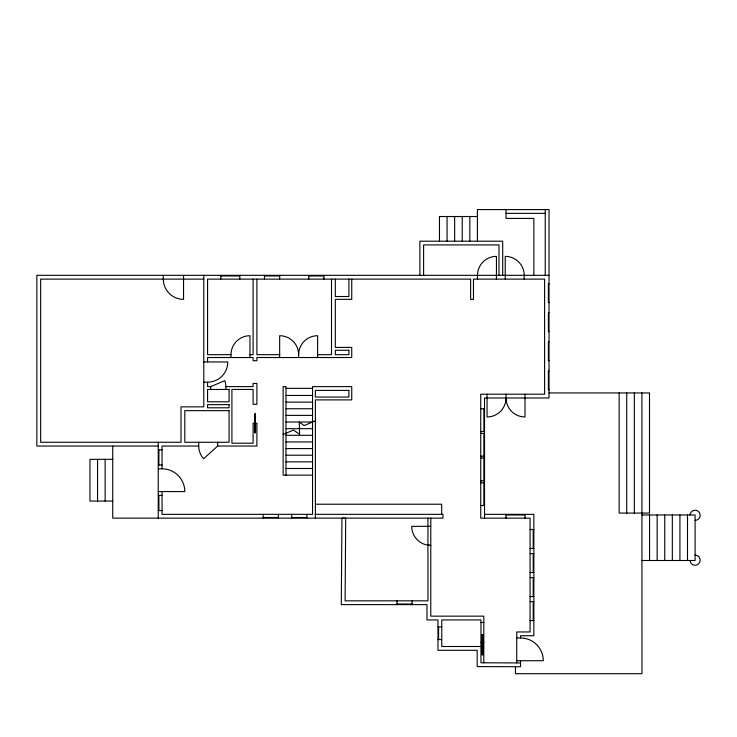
<?xml version="1.0" encoding="UTF-8"?>
<svg xmlns="http://www.w3.org/2000/svg" width="737" height="737" viewBox="0 0 737 737"><rect width="100%" height="100%" fill="white"/><g stroke="black" fill="none" stroke-linecap="round" stroke-linejoin="round"><path stroke-width="1.11" d="M506.024 518.139L506.033 514.343M525.002 518.139L525.002 514.343M690.072 514.979L690.21 513.984A5.058 5.058 0 0 1 695.968 510.308A5.058 5.058 0 0 1 700.132 515.734A5.058 5.058 0 0 1 695.092 520.35M255.472 423.287L256.9 423.287L256.9 446.051L217.691 446.051L203.596 458.746A18.969 18.969 0 0 1 198.723 446.051L198.723 442.264M203.78 361.959L227.807 361.959A20.231 20.231 0 0 1 207.576 382.19L207.576 386.612L210.736 386.612L224.702 380.688A15.173 15.173 0 0 1 225.909 386.612L225.909 389.458M283.137 434.443L293.547 430.049L299.591 434.314L299.25 422.025L304.114 425.581L315.39 420.809M506.033 213.362L545.233 213.362M477.419 216.521L439.473 216.521L439.473 241.183M549.028 275.325L36.85 275.325L36.85 446.051L158.252 446.051M220.851 275.96L239.82 275.96M264.482 275.96L279.664 275.96M308.748 275.96L323.921 275.96M203.78 279.12L40.646 279.12L40.646 442.264L181.016 442.264L181.016 406.852L203.78 406.852L203.78 275.325M549.028 283.552L548.392 283.552L548.392 302.52L549.028 302.52M549.028 312.635L548.392 312.635L548.392 331.604L549.028 331.604M549.028 341.719L548.392 341.719L548.392 360.688L549.028 360.688M249.944 357.528L249.944 335.713A18.969 18.969 0 0 0 230.967 354.681L207.576 354.681L207.576 279.12L470.621 279.12L470.621 299.36L473.467 299.36L473.467 279.12L544.597 279.12L544.597 394.203L480.736 394.203L480.736 518.139L530.06 518.139L530.06 631.959L516.738 631.959L516.738 662.922L520.534 662.922M249.944 354.681L253.104 354.681L253.104 279.12M279.664 354.681L256.9 354.681L256.9 279.12M317.601 354.681L331.512 354.681L331.512 279.12M549.028 370.812L548.392 370.812L548.392 389.781L549.028 389.781M203.78 382.19L207.576 382.19M225.909 386.612L253.104 386.612L253.104 383.452L256.9 383.452L256.9 404.318L253.104 404.318L253.104 389.458L231.915 389.458L231.915 443.204L253.104 443.204L253.104 423.287L254.523 423.287M285.984 388.344L312.543 388.344M549.028 392.941L649.5 392.941L649.5 513.081L619.154 513.081L619.154 392.941M285.984 395.465L312.543 395.465M285.984 402.107L312.543 402.107M285.984 408.749L312.543 408.749M480.736 408.749L484.531 408.749M285.984 415.382L312.543 415.382M285.984 422.025L312.543 422.025M285.984 428.667L312.543 428.667M480.736 431.513L484.531 431.513M480.736 433.411L484.531 433.411M285.984 435.309L312.543 435.309M285.984 441.942L312.543 441.942M198.723 446.051L162.048 446.051L162.048 468.815A22.764 22.764 0 0 1 184.812 491.579L158.252 491.579M285.984 448.584L312.543 448.584M158.252 449.846L162.048 449.846M285.984 455.226L312.543 455.226M480.736 456.175L484.531 456.175M480.736 458.064L484.531 458.064M112.724 459.335L89.96 459.335L89.96 501.068L112.724 501.068M285.984 461.859L312.543 461.859M158.252 465.019L162.048 465.019M285.984 468.502L312.543 468.502M158.252 468.815L162.048 468.815M312.543 475.144L283.137 475.144L283.137 386.612L285.984 386.612L285.984 475.144M480.736 480.828L484.531 480.828M480.736 482.726L484.531 482.726M158.252 495.375L162.048 495.375M315.39 504.228L441.684 504.228L441.684 514.343M480.736 505.49L484.531 505.49M158.252 510.548L162.048 510.548M315.067 514.334L442.955 514.343L442.955 518.139L112.724 518.139L112.724 446.051M484.531 514.343L533.855 514.343L533.855 635.745L520.534 635.745L520.534 637.956A22.764 22.764 0 0 1 543.298 660.721L516.738 660.721M506.033 514.979L525.002 514.979M641.973 514.979L695.092 514.979L695.092 560.507L641.973 560.507M263.22 517.503L278.393 517.503L278.393 518.129M291.677 517.503L306.85 517.503M430.786 526.319L411.716 526.319A19.061 19.061 0 0 0 425.848 544.735L430.786 545.38L427.939 545.38M530.06 529.516L533.855 529.516M530.06 548.494L533.855 548.494M530.06 553.551L533.855 553.551M530.06 572.52L533.855 572.52M530.06 577.578L533.855 577.578M530.06 596.546L533.855 596.546M530.06 601.604L533.855 601.604M396.957 604.008L412.13 604.008M530.06 620.572L533.855 620.572M480.957 622.47L483.804 622.47M437.962 626.892L441.758 626.892M516.738 637.956L520.534 637.956M437.962 639.541L441.758 639.541M480.957 642.701L483.804 642.701M480.957 646.496L441.758 646.496L441.758 619.937L480.957 619.937L480.957 662.793L516.738 662.922M427.939 518.139L427.939 600.83L345.1 600.848L345.708 518.139L341.94 518.139L341.277 604.626L426.99 604.626L426.99 619.937L437.962 619.937L437.962 650.292L477.171 650.292L477.171 666.57L520.534 666.736L520.534 660.721M690.072 560.507L690.21 561.493A5.058 5.058 0 0 0 695.968 565.168A5.058 5.058 0 0 0 700.132 559.742A5.058 5.058 0 0 0 695.092 555.127M641.918 392.941L641.973 673.692L515.476 673.692L515.476 666.736M687.501 514.979L687.501 560.507M679.919 514.979L679.919 560.507M672.328 514.979L672.328 560.507M664.737 514.979L664.737 560.507M657.155 514.979L657.155 560.507M649.564 514.979L649.564 560.507M634.327 392.941L634.327 513.081M626.736 392.941L626.736 513.081M545.233 209.566L545.233 275.325M533.855 275.325L533.855 218.419L506.033 218.419L506.033 209.566M533.219 529.516L533.219 548.494M533.219 553.551L533.219 572.52M533.219 577.578L533.219 596.546M533.219 601.604L533.219 620.572M525.002 394.203L525.002 416.967A18.969 18.969 0 0 1 506.033 397.998L506.033 394.203M524.21 279.12L524.21 275.325A18.969 18.969 0 0 0 505.241 256.356L505.241 279.12M502.708 275.325L502.708 241.183L419.878 241.183L419.878 275.325M498.977 275.325L498.977 244.924L423.609 244.924L423.609 275.325M496.443 279.12L496.443 256.356A18.969 18.969 0 0 0 477.475 275.325L477.475 279.12M487.056 394.203L487.056 416.967A18.969 18.969 0 0 0 496.545 414.424L498.608 413.052A18.969 18.969 0 0 0 506.033 397.998M484.531 518.139L484.531 397.998L549.028 397.998L549.028 209.566L477.419 209.566L477.419 241.183M483.896 408.749L483.896 431.513M483.896 433.411L483.896 456.175M483.896 458.064L483.896 480.828M483.896 482.726L483.896 505.49M483.804 662.803L483.804 616.15L430.786 616.15L430.786 518.139M469.828 216.521L469.828 241.183M462.237 216.521L462.237 241.183M454.655 216.521L454.655 241.183M447.064 216.521L447.064 241.183M438.598 626.892L438.598 639.541M412.13 600.848L412.13 604.635M396.957 600.848L396.957 604.635M351.742 279.12L351.742 299.36L335.307 299.36L335.307 347.413L351.742 347.413L351.742 357.528L256.9 357.528L256.9 360.688L253.104 360.688L253.104 357.528L207.576 357.528L207.576 361.959M348.896 279.12L348.896 296.514L335.307 296.514L335.307 279.12M323.921 275.325L323.921 279.12M317.601 357.528L317.601 335.713A18.969 18.969 0 0 0 298.632 354.681L298.632 357.528M315.39 518.129L315.39 399.896L351.742 399.896L351.742 386.612L312.543 386.612L312.543 514.334L162.048 514.343L162.048 491.579M308.748 275.325L308.748 279.12M306.85 514.334L306.85 518.129M291.677 514.334L291.677 518.129M279.664 275.325L279.664 279.12M279.664 357.528L279.664 335.713A18.969 18.969 0 0 1 298.632 354.681M278.393 514.343L278.393 517.503M264.482 275.325L264.482 279.12M263.22 514.343L263.22 518.129M239.82 275.325L239.82 279.12M230.967 354.681L230.967 357.528M220.851 275.325L220.851 279.12M217.691 442.264L217.691 446.051M210.736 386.612L210.736 389.458M183.55 275.325L183.55 299.36A20.231 20.231 0 0 1 163.31 279.12L163.31 275.325M158.888 449.846L158.888 465.019M158.888 495.375L158.888 510.548M158.252 442.264L158.252 518.139M105.142 459.335L105.142 501.068M97.551 459.335L97.551 501.068M348.896 350.259L335.307 350.259L335.307 354.681L348.896 354.681L348.896 350.259M229.078 389.458L207.576 389.458L207.576 401.794L229.078 401.794L229.078 389.458M348.896 390.407L315.39 390.407L315.39 397.05L348.896 397.05L348.896 390.407M229.078 404.641L207.576 404.641L207.576 407.801L229.078 407.801L229.078 404.641M229.078 410.647L184.812 410.647L184.812 442.264L229.078 442.264L229.078 410.647M255.472 413.798L254.523 413.798L254.523 432.776L255.472 432.776L255.472 413.798M482.938 634.64L481.832 634.64L481.832 654.871L482.938 654.871L482.938 634.64"/></g></svg>
